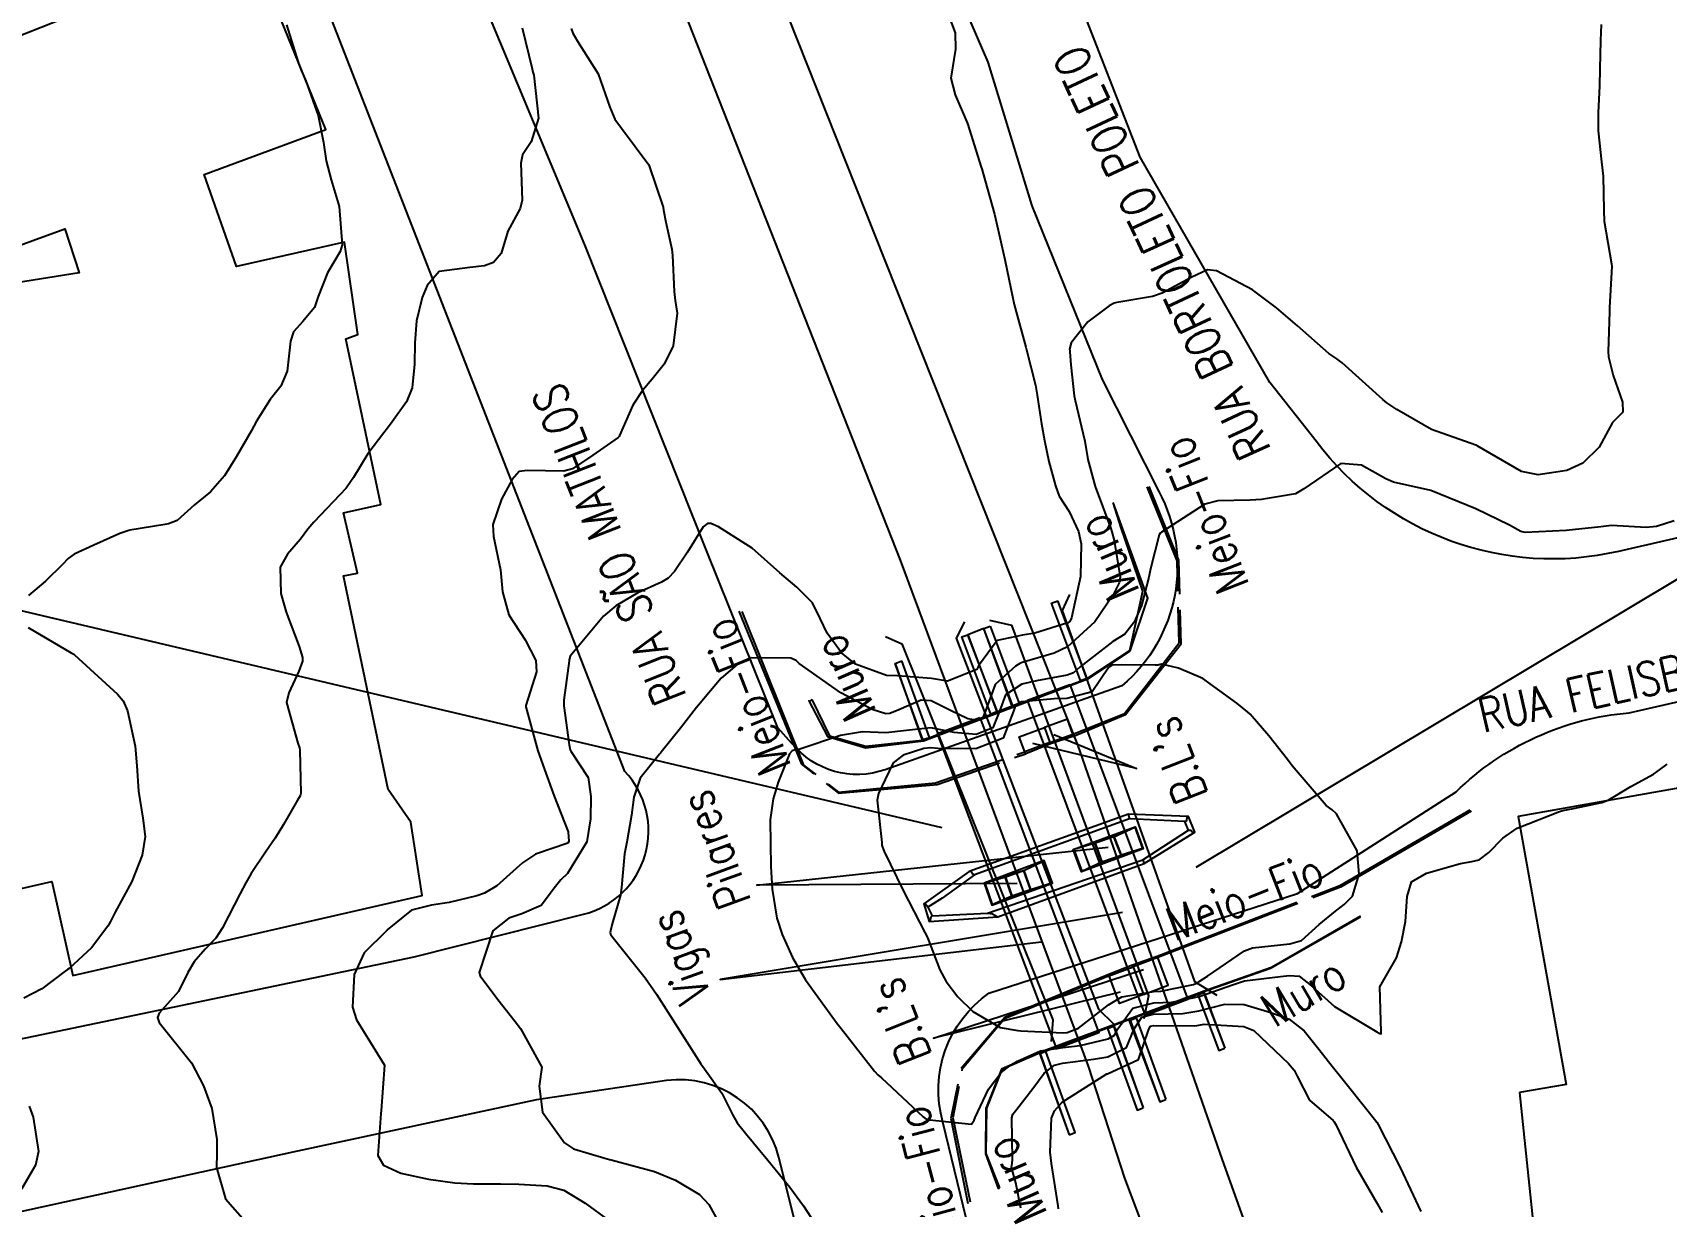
# Model space of a CAD drawing. Header units: metres. Extents: x 292545 to 299085, y 7450245 to 7463078.
# Drawn here: x 296906.6 to 296978.9, y 7453810.3 to 7453862.3 of the extents above; entities that cross this region are included whole.
import ezdxf

# ---------------------------------------------------------------- set-up
doc = ezdxf.new("R2010")
doc.units = ezdxf.units.M
doc.linetypes.add('CONTINUO', pattern=[0])
doc.linetypes.add('TRACEJADO', pattern=[8.7, 8, -0.7])
for name, color, linetype in [('B.L.', 45, 'CONTINUO'), ('BASE', 45, 'Continuous'), ('Curvas de Nivel 1m', 11, 'Continuous'), ('Curvas de Nivel 5m', 15, 'Continuous'), ('Edificações', 30, 'Continuous'), ('Linha Férrea', 20, 'Continuous'), ('MEIO-FIO', 45, 'Continuous'), ('MURETA', 30, 'Continuous'), ('MURO', 30, 'Continuous'), ('P.I.', 45, 'CONTINUO'), ('PILAR', 45, 'Continuous'), ('Pontes e viadutos', 190, 'Continuous'), ('TEXTO', 45, 'Continuous'), ('Vias Primárias', 230, 'Continuous'), ('VIGA', 190, 'Continuous')]:
    doc.layers.add(name, color=color, linetype=linetype)
doc.styles.add('ROMANS', font='romans', dxfattribs={"height": 0.2})

msp = doc.modelspace()

# ---------------------------------------------------------------- linework, layer by layer
at = {"layer": 'B.L.', "linetype": 'CONTINUO'}
for points in [[(296951.592, 7453830.829, 680.424), (296952.609, 7453831.194, 680.415), (296952.365, 7453831.863, 680.436), (296951.351, 7453831.492, 680.436)], [(296955.275, 7453820.901, 680.41), (296955.734, 7453819.677, 680.43), (296956.828, 7453820.087, 680.434), (296956.369, 7453821.312, 680.419)]]:
    msp.add_polyline3d(points, close=True, dxfattribs=at)
for points in [[(296951.592, 7453830.829, 680.424), (296950.475, 7453830.414, 680.432), (296950.232, 7453831.081, 680.436), (296951.351, 7453831.492, 680.436)], [(296952.609, 7453831.194, 680.415), (296952.609, 7453831.103, 680.17), (296951.613, 7453830.774, 680.165)], [(296951.592, 7453830.829, 680.424), (296951.613, 7453830.774, 680.165), (296950.521, 7453830.332, 680.214), (296950.475, 7453830.414, 680.432)], [(296955.275, 7453820.901, 680.41), (296955.246, 7453820.977, 680.171), (296954.234, 7453820.572, 680.166), (296954.215, 7453820.506, 680.401)], [(296955.734, 7453819.677, 680.43), (296954.674, 7453819.28, 680.426), (296954.215, 7453820.506, 680.401), (296955.275, 7453820.901, 680.41)], [(296956.369, 7453821.312, 680.419), (296956.335, 7453821.363, 680.214), (296955.246, 7453820.977, 680.171)]]:
    msp.add_polyline3d(points, dxfattribs=at)
at = {"layer": 'BASE', "linetype": 'CONTINUO'}
msp.add_polyline3d([(296946.383, 7453823.151, 681.698), (296948.829, 7453823.268, 681.27), (296955.698, 7453825.639, 681.173), (296957.723, 7453826.952, 681.407), (296957.562, 7453827.327, 681.416), (296955.115, 7453827.457, 681.178), (296948.255, 7453824.978, 681.334), (296946.823, 7453823.932, 681.559), (296946.186, 7453823.547, 681.165)], close=True, dxfattribs=at)
at = {"layer": 'Curvas de Nivel 1m', "flags": 128}
for points, elevation in [([(296946.711, 7453864.096), (296947.394, 7453862.243), (296947.408, 7453861.521), (296947.199, 7453860.245), (296947.394, 7453859.511), (296947.94, 7453858.237), (296948.555, 7453856.3), (296948.573, 7453856.23), (296948.62, 7453856.064), (296949.135, 7453854.225), (296949.301, 7453853.508), (296949.591, 7453852.22), (296949.854, 7453850.924), (296950.014, 7453850.215), (296950.525, 7453848.34), (296950.559, 7453848.209), (296950.947, 7453846.644), (296951.026, 7453846.202), (296951.224, 7453844.933), (296951.347, 7453844.197), (296951.537, 7453843.268), (296951.835, 7453842.189), (296952.005, 7453841.743), (296952.442, 7453841.058), (296952.853, 7453840.176), (296952.974, 7453839.625), (296952.947, 7453838.182), (296952.553, 7453836.355), (296952.467, 7453836.189), (296952.382, 7453836.128), (296950.916, 7453835.666), (296950.377, 7453835.588), (296949.254, 7453835.341), (296948.434, 7453834.229), (296948.416, 7453834.176), (296948.36, 7453834.057), (296947.059, 7453833.543), (296946.354, 7453833.664), (296944.846, 7453833.785), (296944.356, 7453833.799), (296942.987, 7453834.294), (296942.368, 7453834.804), (296941.74, 7453835.673), (296941.417, 7453836.314), (296941.085, 7453837.015), (296940.397, 7453837.711), (296939.644, 7453838.338), (296938.419, 7453839.434), (296936.924, 7453840.373), (296936.588, 7453840.531), (296936.434, 7453840.529), (296936.248, 7453840.382), (296935.553, 7453839.251), (296934.982, 7453838.394), (296934.696, 7453838.101), (296934.398, 7453837.934), (296933.349, 7453837.454), (296932.388, 7453836.88), (296931.843, 7453836.428), (296930.365, 7453834.658), (296930.317, 7453834.497), (296930.311, 7453834.451), (296930.085, 7453832.704), (296930.074, 7453832.453), (296930.316, 7453830.731), (296930.365, 7453830.501), (296930.397, 7453830.449), (296931.152, 7453829.288), (296931.275, 7453828.435), (296931.268, 7453827.446), (296931.093, 7453826.438), (296930.249, 7453825.025), (296929.953, 7453824.746), (296929.714, 7453824.455), (296929.085, 7453823.607), (296928.225, 7453823.252), (296927.649, 7453823.051), (296926.942, 7453822.489), (296926.341, 7453820.644), (296926.375, 7453820.497), (296927.157, 7453819.459), (296927.928, 7453818.474), (296928.168, 7453818.167), (296929.103, 7453816.46), (296928.987, 7453815.609), (296929.131, 7453814.46), (296930.109, 7453813.103), (296930.51, 7453812.847), (296931.888, 7453812.423), (296932.102, 7453812.365), (296932.172, 7453812.349), (296934.095, 7453811.843), (296935.021, 7453811.459), (296936.079, 7453810.813), (296936.497, 7453810.374), (296937.059, 7453809.361)], 684), ([(296917.815, 7453862.599), (296918.321, 7453860.949), (296918.456, 7453860.592), (296918.666, 7453860.117), (296919.209, 7453858.582), (296919.446, 7453857.393), (296919.557, 7453856.576), (296919.779, 7453855.737), (296920.133, 7453854.567), (296920.274, 7453852.868), (296920.188, 7453852.566), (296919.62, 7453851.63), (296919.203, 7453850.58), (296919.043, 7453850.085), (296918.536, 7453849.467), (296918.111, 7453849.013), (296917.979, 7453848.595), (296917.841, 7453847.265), (296917.561, 7453846.599), (296917.088, 7453846.014), (296916.487, 7453845.053), (296916.25, 7453844.614), (296915.592, 7453843.497), (296915.071, 7453842.631), (296914.446, 7453841.927), (296913.73, 7453841.358), (296912.97, 7453840.655), (296912.581, 7453840.509), (296912.431, 7453840.482), (296910.879, 7453840.225), (296910.427, 7453840.089), (296909.284, 7453839.56), (296908.417, 7453839.161), (296908.151, 7453838.978), (296907.893, 7453838.715), (296907.144, 7453837.98), (296906.392, 7453837.332)], 687), ([(296928.235, 7453862.475), (296928.675, 7453860.661), (296928.715, 7453860.511), (296928.726, 7453860.469), (296928.759, 7453860.381), (296928.956, 7453858.465), (296928.632, 7453857.416), (296928.253, 7453856.847), (296928.178, 7453856.474), (296928.237, 7453854.843), (296928.152, 7453854.475), (296927.605, 7453853.462), (296927.306, 7453852.483), (296926.967, 7453852.088), (296926.567, 7453851.931), (296925.928, 7453851.861), (296924.565, 7453851.686), (296924.026, 7453851.058), (296923.814, 7453850.527), (296923.562, 7453849.505), (296923.488, 7453848.53), (296923.466, 7453847.578), (296923.362, 7453846.531), (296923.112, 7453845.919), (296922.488, 7453845.032), (296922.278, 7453844.749), (296922.116, 7453844.544), (296921.409, 7453843.61), (296920.779, 7453842.557), (296920.448, 7453842.085), (296919.013, 7453840.584), (296918.745, 7453840.272), (296918.425, 7453839.835), (296917.851, 7453839.164), (296917.522, 7453838.599), (296917.56, 7453837.433), (296917.792, 7453836.596), (296918.368, 7453835.077), (296918.515, 7453834.588), (296918.513, 7453834.436), (296918.354, 7453833.986), (296917.908, 7453833.026), (296917.801, 7453832.595), (296918.315, 7453830.797), (296918.389, 7453830.589), (296918.404, 7453830.497), (296918.443, 7453828.588), (296918.408, 7453828.472), (296918.288, 7453828.278), (296917.669, 7453827.199), (296917.309, 7453826.6), (296916.882, 7453825.978), (296916.247, 7453825.025), (296916.01, 7453824.613), (296915.763, 7453824.142), (296914.983, 7453822.629), (296914.677, 7453822.172), (296914.208, 7453821.678), (296913.722, 7453821.123), (296913.442, 7453820.648), (296913.036, 7453819.8), (296912.175, 7453818.851), (296912.096, 7453818.661), (296912.17, 7453818.439), (296913.605, 7453816.645), (296914.133, 7453815.636), (296914.402, 7453814.912), (296914.498, 7453814.634), (296914.729, 7453813.25), (296914.731, 7453812.631), (296914.716, 7453812.011), (296915.111, 7453810.63), (296916.062, 7453809.534)], 686), ([(296975.991, 7453862.617), (296975.959, 7453861.907), (296975.93, 7453860.651), (296975.91, 7453859.908), (296975.855, 7453858.704), (296975.859, 7453857.908), (296975.998, 7453856.538), (296976.071, 7453855.906), (296976.108, 7453854.397), (296976.12, 7453853.905), (296976.446, 7453852.029), (296976.462, 7453851.901), (296976.355, 7453850.092), (296976.346, 7453849.902), (296976.291, 7453848.137), (296976.313, 7453847.902), (296976.515, 7453847.072), (296976.923, 7453845.896), (296976.939, 7453845.453), (296976.489, 7453844.998), (296976.098, 7453844.284), (296975.891, 7453843.906), (296975.175, 7453843.203), (296974.462, 7453842.867), (296973.196, 7453842.675), (296972.462, 7453842.821), (296970.503, 7453843.97), (296970.473, 7453843.989), (296970.443, 7453844), (296968.483, 7453844.692), (296966.944, 7453845.566), (296966.501, 7453845.875), (296966.329, 7453846.022), (296964.519, 7453847.644), (296964.287, 7453847.81), (296963.932, 7453848.049), (296962.541, 7453849.271), (296961.622, 7453850.079), (296960.561, 7453850.877), (296958.964, 7453851.711), (296958.569, 7453851.754), (296957.877, 7453851.432), (296956.559, 7453850.718), (296956.128, 7453850.573), (296954.554, 7453850.317), (296954.431, 7453850.284), (296954.208, 7453850.163), (296953.266, 7453849.449), (296952.528, 7453848.521), (296952.456, 7453848.249), (296952.468, 7453848.181), (296952.472, 7453848.13), (296952.517, 7453847.555), (296952.66, 7453846.178), (296952.706, 7453845.972), (296953.134, 7453844.173), (296953.273, 7453843.364), (296953.59, 7453842.169), (296954.285, 7453840.311), (296954.335, 7453840.161), (296954.427, 7453839.774), (296954.695, 7453838.157), (296954.657, 7453837.901), (296954.395, 7453837.375), (296953.585, 7453836.172), (296952.372, 7453835.072), (296951.783, 7453834.781), (296950.364, 7453834.368), (296950.253, 7453834.322), (296950.068, 7453834.213), (296949.171, 7453833.402), (296948.74, 7453832.226), (296948.621, 7453831.936), (296948.329, 7453831.823), (296947.965, 7453831.871), (296947.195, 7453832.247), (296946.339, 7453832.678), (296945.893, 7453832.711), (296944.912, 7453832.274), (296944.502, 7453832.107), (296944.331, 7453832.1), (296943.719, 7453832.286), (296942.344, 7453833.025), (296940.493, 7453834.328), (296940.429, 7453834.394), (296940.364, 7453834.461), (296940.133, 7453834.565), (296938.365, 7453834.575), (296937.834, 7453834.358), (296937.049, 7453833.673), (296936.34, 7453832.839), (296936.131, 7453832.587), (296935.956, 7453832.384), (296935.248, 7453831.466), (296934.389, 7453830.399), (296934.355, 7453830.357), (296934.312, 7453830.317), (296933.462, 7453829.247), (296933.18, 7453828.411), (296933.074, 7453827.619), (296932.862, 7453826.414), (296932.772, 7453825.901), (296932.631, 7453824.416), (296932.586, 7453824.069), (296932.219, 7453822.809), (296932.145, 7453822.49), (296932.135, 7453822.421), (296932.14, 7453822.349), (296932.211, 7453822.252), (296933.683, 7453820.405), (296934.186, 7453819.689), (296935.008, 7453818.392), (296936.146, 7453816.608), (296936.312, 7453816.377), (296937.075, 7453815.309), (296937.546, 7453814.359), (296937.754, 7453813.99), (296938.115, 7453813.538), (296939.111, 7453812.34), (296940.081, 7453811.139), (296940.691, 7453810.324), (296941.85, 7453808.517)], 683), ([(296979.211, 7453840.639), (296978.438, 7453840.391), (296977.972, 7453840.35), (296976.438, 7453840.44), (296975.963, 7453840.379), (296974.436, 7453840.212), (296972.62, 7453840.132), (296972.435, 7453840.174), (296971.935, 7453840.458), (296970.445, 7453841.169), (296968.453, 7453841.99), (296966.795, 7453842.354), (296966.458, 7453842.497), (296965.386, 7453843.109), (296964.464, 7453843.188), (296962.831, 7453842.064), (296962.451, 7453841.839), (296960.949, 7453841.584), (296960.448, 7453841.555), (296959.016, 7453841.536), (296958.446, 7453841.381), (296956.526, 7453840.139), (296956.473, 7453840.098), (296956.431, 7453840.021), (296956.038, 7453838.515), (296955.972, 7453838.144), (296955.637, 7453836.901), (296955.323, 7453836.151), (296954.91, 7453835.622), (296954.374, 7453835.297), (296952.933, 7453834.181), (296952.634, 7453833.911), (296952.357, 7453833.804), (296951.001, 7453833.556), (296950.351, 7453833.406), (296949.627, 7453832.934), (296949.367, 7453832.22), (296949.068, 7453831.48), (296948.322, 7453831.186), (296947.358, 7453831.279), (296946.325, 7453831.476), (296945.237, 7453831.357), (296944.323, 7453831.265), (296943.304, 7453831.309), (296942.321, 7453831.145), (296940.53, 7453830.542), (296940.315, 7453830.502), (296940.18, 7453830.465), (296940.071, 7453830.332), (296939.567, 7453829.07), (296939.34, 7453828.34), (296939.218, 7453827.401), (296939.227, 7453826.34), (296939.247, 7453825.346), (296939.295, 7453824.339), (296939.511, 7453823.05), (296939.74, 7453822.335), (296940.203, 7453821.313), (296940.777, 7453820.324), (296942.174, 7453818.39), (296942.208, 7453818.344), (296942.237, 7453818.309), (296942.517, 7453817.956), (296943.823, 7453816.285), (296943.982, 7453816.123), (296944.14, 7453815.978), (296945.978, 7453814.261), (296946.121, 7453814.159), (296946.259, 7453814.12), (296948.119, 7453813.939), (296948.24, 7453814.109), (296948.28, 7453814.228), (296948.873, 7453815.485), (296949.432, 7453816.217), (296949.827, 7453816.534), (296950.151, 7453816.722), (296951.174, 7453817.184), (296952.16, 7453817.33), (296952.925, 7453817.415), (296954.166, 7453817.718), (296954.451, 7453817.874), (296954.601, 7453818.156), (296955.26, 7453819.071), (296956.185, 7453819.302), (296956.979, 7453819.338), (296958.188, 7453819.578), (296959.663, 7453820.098), (296960.195, 7453820.282), (296961.8, 7453820.471), (296962.197, 7453820.514), (296962.619, 7453820.486), (296963.163, 7453820.055), (296964.179, 7453819.138), (296966.062, 7453818.021), (296966.162, 7453817.964), (296966.242, 7453817.939), (296966.254, 7453818.019), (296966.193, 7453820.02), (296966.928, 7453821.291), (296967.156, 7453822.011), (296967.333, 7453822.902), (296967.397, 7453824.008), (296967.595, 7453824.661), (296968.253, 7453825.042), (296969.755, 7453825.475), (296970.259, 7453825.561), (296970.593, 7453825.633), (296971.014, 7453825.962), (296971.63, 7453826.596), (296972.274, 7453827.04), (296974.142, 7453827.782), (296974.282, 7453827.824), (296974.762, 7453827.915), (296976.018, 7453828.172), (296976.289, 7453828.279), (296977.302, 7453828.886), (296978.306, 7453829.435), (296978.568, 7453829.617), (296978.908, 7453829.871)], 682), ([(296906.375, 7453835.924), (296908.278, 7453834.796), (296908.363, 7453834.749), (296908.391, 7453834.737), (296908.431, 7453834.709), (296910.337, 7453832.973), (296910.576, 7453832.678), (296910.766, 7453832.238), (296911.106, 7453830.672), (296911.179, 7453829.796), (296911.261, 7453828.67), (296911.457, 7453827.486), (296911.555, 7453826.671), (296911.426, 7453825.844), (296910.957, 7453824.679), (296910.229, 7453823.315), (296910.013, 7453822.904), (296909.896, 7453822.693), (296909.172, 7453821.737), (296908.195, 7453820.828), (296908.124, 7453820.781), (296908.021, 7453820.712), (296906.984, 7453819.923), (296906.181, 7453819.512)], 687), ([(296950.311, 7453810.208), (296950.084, 7453811.334), (296949.897, 7453812.019), (296949.923, 7453812.212), (296949.941, 7453812.366), (296949.901, 7453814.212), (296949.955, 7453814.381), (296950.127, 7453814.592), (296950.834, 7453815.505), (296951.331, 7453816.198), (296951.794, 7453816.548), (296952.149, 7453816.629), (296953.517, 7453816.805), (296954.154, 7453816.919), (296954.978, 7453817.334), (296955.322, 7453818.149), (296955.653, 7453818.67), (296956.18, 7453818.802), (296957.478, 7453818.829), (296958.181, 7453818.949), (296959.327, 7453819.246), (296960.184, 7453819.234), (296961.371, 7453818.882), (296962.171, 7453818.588), (296962.84, 7453818.06), (296963.439, 7453817.334), (296964.147, 7453816.42), (296964.445, 7453816.037), (296965.796, 7453814.354), (296966.053, 7453814.021), (296966.121, 7453813.913), (296967.092, 7453812.01), (296968.01, 7453810.065)], 683), ([(296951.968, 7453810.191), (296951.952, 7453810.313), (296951.654, 7453812.194), (296951.608, 7453812.687), (296951.668, 7453814.195), (296951.796, 7453814.523), (296952.13, 7453814.91), (296954.105, 7453816.161), (296954.136, 7453816.167), (296955.506, 7453816.793), (296955.973, 7453818.142), (296956.045, 7453818.271), (296956.175, 7453818.306), (296958.003, 7453818.293), (296958.175, 7453818.316), (296958.423, 7453818.364), (296960.175, 7453818.255), (296960.616, 7453818.086), (296962.148, 7453816.619), (296962.401, 7453816.322), (296962.539, 7453816.064), (296963.074, 7453814.998), (296964.123, 7453814.091), (296964.173, 7453814.039), (296964.236, 7453813.924), (296965.139, 7453812.03), (296966.077, 7453810.42), (296966.289, 7453810.018)], 684), ([(296906.417, 7453814.727), (296906.594, 7453814.249), (296906.837, 7453812.723), (296906.706, 7453812.111), (296906.078, 7453811.052)], 687)]:
    msp.add_lwpolyline(points, dxfattribs=dict(at, elevation=elevation))
at = {"layer": 'Curvas de Nivel 1m', "elevation": 681, "flags": 128}
msp.add_lwpolyline([(296956.529, 7453834.302), (296956.364, 7453834.26), (296956.253, 7453834.252), (296954.364, 7453834.27), (296954.201, 7453834.162), (296953.453, 7453833.067), (296952.342, 7453832.782), (296951.78, 7453832.757), (296950.339, 7453832.631), (296950.069, 7453832.48), (296949.976, 7453832.214), (296949.517, 7453831.022), (296948.316, 7453830.553), (296946.631, 7453830.571), (296946.316, 7453830.594), (296946.01, 7453830.569), (296945.099, 7453830.272), (296944.656, 7453829.929), (296944.302, 7453829.196), (296944.005, 7453828.574), (296943.95, 7453828.283), (296944.148, 7453826.398), (296944.16, 7453826.281), (296944.176, 7453826.195), (296944.26, 7453825.999), (296945.1, 7453824.271), (296946.06, 7453822.417), (296946.141, 7453822.261), (296946.211, 7453822.085), (296946.718, 7453820.772), (296946.996, 7453820.248), (296947.519, 7453819.572), (296948.18, 7453818.919), (296949.391, 7453818.218), (296950.171, 7453818.08), (296950.307, 7453818.072), (296952.17, 7453817.983), (296952.359, 7453817.998), (296952.857, 7453818.18), (296954.184, 7453819.22), (296954.77, 7453819.571), (296956.19, 7453819.802), (296956.505, 7453819.822), (296957.941, 7453820.123), (296958.121, 7453820.193), (296958.194, 7453820.252), (296958.568, 7453820.486), (296960.208, 7453821.608), (296960.555, 7453821.741), (296962.211, 7453821.92), (296962.725, 7453822.062), (296963.508, 7453822.766), (296964.233, 7453823.37), (296964.619, 7453823.654), (296964.981, 7453824.033), (296965.28, 7453825.002), (296965.181, 7453826.031), (296964.279, 7453827.67), (296964.086, 7453827.848), (296963.81, 7453828.047), (296962.309, 7453829.796), (296962.107, 7453830.072), (296961.275, 7453831.129), (296960.445, 7453832.089), (296960.334, 7453832.189), (296959.859, 7453832.576), (296958.356, 7453833.664), (296957.285, 7453834.126)], close=True, dxfattribs=at)
at = {"layer": 'Curvas de Nivel 5m', "elevation": 685, "flags": 128}
msp.add_lwpolyline([(296930.41, 7453862.444), (296930.476, 7453862.228), (296930.687, 7453861.887), (296931.602, 7453860.431), (296932.121, 7453858.956), (296932.34, 7453858.423), (296932.639, 7453858.033), (296933.839, 7453856.408), (296934.476, 7453854.53), (296934.497, 7453854.401), (296934.595, 7453853.868), (296934.855, 7453852.675), (296934.896, 7453852.395), (296934.959, 7453850.796), (296935.008, 7453850.393), (296935.093, 7453849.844), (296934.913, 7453848.394), (296934.515, 7453847.58), (296933.992, 7453846.921), (296933.562, 7453846.409), (296933.141, 7453845.769), (296932.545, 7453844.419), (296932.522, 7453844.38), (296932.482, 7453844.338), (296931.359, 7453843.547), (296930.46, 7453842.95), (296930.076, 7453842.836), (296928.459, 7453842.872), (296928.109, 7453842.822), (296927.795, 7453842.477), (296927.318, 7453841.607), (296926.935, 7453840.485), (296926.965, 7453839.947), (296927.279, 7453838.481), (296927.373, 7453837.506), (296927.652, 7453836.477), (296928.372, 7453835.377), (296928.847, 7453834.465), (296928.868, 7453833.952), (296928.398, 7453832.469), (296928.394, 7453832.408), (296928.933, 7453830.464), (296929.289, 7453829.474), (296929.648, 7453828.456), (296930.269, 7453826.874), (296930.309, 7453826.449), (296930.262, 7453826.374), (296928.829, 7453825.892), (296928.253, 7453825.496), (296927.12, 7453824.487), (296926.568, 7453824.165), (296926.236, 7453824.043), (296925, 7453823.743), (296924.229, 7453823.622), (296923.343, 7453823.412), (296922.268, 7453822.54), (296922.25, 7453822.512), (296922.222, 7453822.476), (296921.25, 7453821.511), (296920.809, 7453820.561), (296920.73, 7453819.114), (296920.903, 7453818.559), (296922.143, 7453816.54), (296922.003, 7453814.542), (296921.987, 7453814.407), (296921.856, 7453812.544), (296922.097, 7453812.118), (296922.861, 7453811.762), (296924.087, 7453811.492), (296925.252, 7453811.342), (296926.085, 7453811.287), (296927.279, 7453811.289), (296928.085, 7453811.272), (296929.338, 7453811.203), (296930.081, 7453811.009), (296931.029, 7453810.44), (296932.065, 7453809.668)], dxfattribs=at)
at = {"layer": 'Edificações'}
for points in [[(296901.404, 7453823.298), (296907.418, 7453824.677), (296908.351, 7453820.517), (296923.808, 7453824.053), (296923.311, 7453827.298), (296922.301, 7453828.748), (296920.334, 7453838.205), (296920.944, 7453838.321), (296920.326, 7453840.991), (296921.978, 7453841.373), (296920.428, 7453848.707), (296920.967, 7453848.895), (296920.381, 7453852.98), (296915.599, 7453851.903), (296914.17, 7453855.976), (296919.547, 7453857.966), (296916.208, 7453866.163), (296900.618, 7453859.985)], [(296903.567, 7453851.97), (296908, 7453853.575), (296908.631, 7453851.624), (296902.425, 7453850.634)]]:
    msp.add_lwpolyline(points, dxfattribs=at)
msp.add_lwpolyline([(296972.377, 7453815.338), (296973.119, 7453808.124), (296974.026, 7453808.218), (296974.987, 7453800.816), (296985.67, 7453802.202), (296984.635, 7453810.179), (296990.301, 7453810.914), (296988.438, 7453825.266), (296982.412, 7453824.484), (296981.794, 7453829.241), (296972.317, 7453827.547), (296974.438, 7453815.686)], close=True, dxfattribs=at)
at = {"layer": 'Linha Férrea', "linetype": 'Continuous'}
for points in [[(296911.116, 7453924.008), (296921.513, 7453898.634), (296932.535, 7453870.505), (296944.958, 7453838.909), (296953.277, 7453816.499), (296954.89, 7453811.546), (296964.928, 7453784.978), (296978.148, 7453749.95), (296981.434, 7453740.975), (296988.346, 7453722.568), (296995.043, 7453704.244), (297000.666, 7453688.604), (297008.011, 7453669.073), (297017.235, 7453644.341), (297029.726, 7453610.492), (297037.29, 7453587.921), (297046.406, 7453558.804), (297052.974, 7453532.524), (297057.376, 7453509.422)], [(297060.211, 7453518.401), (297056.153, 7453538.658), (297051.171, 7453557.157), (297046.003, 7453575.707), (297039.175, 7453595.915), (297033.225, 7453613.815), (297026.581, 7453632.503), (297017.909, 7453654.604), (297011.956, 7453670.526), (297005.637, 7453687.688), (296998.995, 7453705.309), (296992.167, 7453723.628), (296985.843, 7453741.022), (296982.481, 7453749.765), (296979.785, 7453756.912), (296972.457, 7453776.381), (296965.567, 7453794.647), (296959.224, 7453812.361), (296952.825, 7453830.734), (296944.296, 7453852.164), (296936.967, 7453870.641), (296929.259, 7453890.885), (296923.148, 7453906.181), (296916.827, 7453920.882)]]:
    msp.add_lwpolyline(points, dxfattribs=at)
at = {"layer": 'MEIO-FIO', "linetype": 'TRACEJADO', "flags": 128}
for points in [[(296952.609, 7453831.103), (296954.941, 7453832.075), (296957.395, 7453835.193), (296957.301, 7453838.898), (296955.987, 7453842.167)], [(296952.609, 7453831.194), (296954.898, 7453832.117), (296957.306, 7453835.243), (296957.227, 7453838.873), (296955.896, 7453842.149)], [(296937.823, 7453836.639), (296940.601, 7453829.867), (296942.237, 7453828.593), (296946.6, 7453828.978), (296950.521, 7453830.332)], [(296937.962, 7453836.628), (296940.693, 7453829.834), (296942.233, 7453828.633), (296946.526, 7453829.048), (296950.475, 7453830.414)], [(296970.169, 7453827.833), (296964.419, 7453824.48), (296956.335, 7453821.363)], [(296970.227, 7453827.788), (296964.448, 7453824.431), (296956.369, 7453821.312)], [(296954.234, 7453820.572), (296949.596, 7453818.656), (296947.646, 7453816.379), (296947.212, 7453814.18), (296947.965, 7453810.422)], [(296954.215, 7453820.506), (296949.578, 7453818.59), (296947.697, 7453816.357), (296947.301, 7453814.219), (296948.061, 7453810.494)]]:
    msp.add_lwpolyline(points, dxfattribs=at)
at = {"layer": 'MURETA', "linetype": 'CONTINUO'}
for points in [[(296955.115, 7453827.457, 681.178), (296955.107, 7453827.5, 680.706), (296955.063, 7453827.655, 680.443), (296955.062, 7453827.659, 680.225), (296948.02, 7453825.114, 680.395)], [(296957.562, 7453827.327, 681.416), (296957.645, 7453827.38, 680.951), (296957.658, 7453827.542, 680.695), (296957.73, 7453827.552, 680.454), (296955.062, 7453827.659, 680.225)], [(296957.723, 7453826.952, 681.407), (296957.823, 7453826.949, 680.929), (296957.936, 7453826.831, 680.687), (296958.002, 7453826.86, 680.462), (296957.73, 7453827.552, 680.454)], [(296955.698, 7453825.639, 681.173), (296955.72, 7453825.626, 680.704), (296955.753, 7453825.482, 680.436), (296955.758, 7453825.477, 680.242), (296958.002, 7453826.86, 680.462)], [(296948.829, 7453823.268, 681.27), (296949.051, 7453823.251, 680.804), (296949.254, 7453823.131, 680.54), (296949.287, 7453823.112, 680.278), (296955.758, 7453825.477, 680.242)], [(296948.255, 7453824.978, 681.334), (296948.177, 7453825.001, 680.869), (296948.118, 7453825.113, 680.65), (296948.02, 7453825.114, 680.395), (296946.015, 7453823.684, 680.701)], [(296946.186, 7453823.547, 681.165), (296946.073, 7453823.687, 680.948), (296946.015, 7453823.684, 680.701), (296946.241, 7453822.909, 680.714)], [(296946.383, 7453823.151, 681.698), (296946.313, 7453823.075, 681.218), (296946.287, 7453822.925, 680.977), (296946.241, 7453822.909, 680.714), (296949.287, 7453823.112, 680.278)]]:
    msp.add_polyline3d(points, dxfattribs=at)
at = {"layer": 'MURO', "linetype": 'CONTINUO'}
for points in [[(296941.057, 7453832.735, 682.663), (296940.947, 7453832.65, 682.644), (296940.924, 7453832.68, 682.496), (296941.742, 7453831.099, 681.808), (296943.438, 7453830.599, 681.212), (296946, 7453830.908, 680.626), (296953.269, 7453833.645, 680.582), (296955.139, 7453834.892, 680.933), (296955.927, 7453837.224, 681.491), (296954.392, 7453841.453, 682.171)], [(296953.241, 7453833.67, 682.298), (296955.129, 7453834.906, 682.308), (296955.698, 7453837.525, 682.427), (296954.739, 7453840.33, 682.625), (296954.392, 7453841.453, 682.171)], [(296941.057, 7453832.735, 682.663), (296941.841, 7453831.123, 682.587), (296943.438, 7453830.662, 682.441), (296945.944, 7453830.935, 682.255)], [(296965.339, 7453823.135, 680.895), (296961.391, 7453820.873, 680.638), (296958.418, 7453819.815, 680.529), (296951.102, 7453817.089, 680.619), (296949.452, 7453816.375, 680.975), (296948.755, 7453814.622, 681.613), (296948.741, 7453812.624, 682.032), (296949.305, 7453811.092, 682.332), (296949.354, 7453811.119, 682.461)], [(296965.335, 7453823.093, 682.373), (296961.351, 7453820.83, 682.285), (296958.401, 7453819.787, 682.18)], [(296951.129, 7453817.076, 682.226), (296949.466, 7453816.353, 682.226), (296948.791, 7453814.647, 682.295), (296948.762, 7453812.628, 682.45), (296949.354, 7453811.119, 682.461)]]:
    msp.add_polyline3d(points, dxfattribs=at)
at = {"layer": 'P.I.', "linetype": 'CONTINUO'}
for points in [[(296952.95, 7453833.568, 684.473), (296951.662, 7453836.997, 684.459), (296951.939, 7453837.101, 684.459)], [(296953.224, 7453833.678, 684.471), (296953.241, 7453833.67, 682.298), (296951.939, 7453837.101, 684.459)], [(296952.95, 7453833.568, 684.473), (296953.224, 7453833.678, 684.471), (296951.939, 7453837.101, 684.459)], [(296948.978, 7453832.089, 684.452), (296947.694, 7453835.506, 684.452), (296947.953, 7453835.604, 684.424)], [(296948.668, 7453835.872, 684.465), (296947.953, 7453835.604, 684.424)], [(296949.238, 7453832.185, 684.424), (296949.266, 7453832.186, 682.638), (296947.953, 7453835.604, 684.424)], [(296947.953, 7453835.604, 684.424), (296949.238, 7453832.185, 684.424), (296948.978, 7453832.089, 684.452)], [(296949.95, 7453832.458, 684.465), (296948.668, 7453835.872, 684.465), (296948.941, 7453835.975, 684.461)], [(296949.95, 7453832.458, 684.465), (296949.923, 7453832.433, 682.654), (296948.668, 7453835.872, 684.465)], [(296948.941, 7453835.975, 684.461), (296950.225, 7453832.556, 684.461), (296949.95, 7453832.458, 684.465)], [(296945.961, 7453830.961, 684.438), (296944.748, 7453834.335, 684.491), (296945.039, 7453834.44, 684.491)], [(296944.748, 7453834.335, 684.491), (296945.944, 7453830.935, 682.255), (296945.961, 7453830.961, 684.438)], [(296945.961, 7453830.961, 684.438), (296946.255, 7453831.058, 684.461), (296945.039, 7453834.44, 684.491)], [(296950.225, 7453832.556, 684.461), (296950.258, 7453832.556, 683.239), (296952.929, 7453833.545, 683.219), (296952.95, 7453833.568, 684.473)], [(296946.255, 7453831.058, 684.461), (296946.282, 7453831.057, 683.227), (296948.958, 7453832.067, 683.219), (296948.978, 7453832.089, 684.452)], [(296949.923, 7453832.433, 682.654), (296949.266, 7453832.186, 682.638)], [(296955.408, 7453818.634, 684.48), (296955.428, 7453818.683, 683.245), (296958.106, 7453819.672, 683.223), (296958.138, 7453819.664, 684.461)], [(296958.138, 7453819.664, 684.461), (296958.392, 7453819.758, 684.47), (296959.334, 7453817.294, 684.471)], [(296958.138, 7453819.664, 684.461), (296959.062, 7453817.192, 684.471), (296959.334, 7453817.294, 684.471)], [(296958.392, 7453819.758, 684.47), (296958.401, 7453819.787, 682.18), (296959.334, 7453817.294, 684.471)], [(296951.406, 7453817.147, 684.46), (296951.427, 7453817.174, 683.223), (296954.101, 7453818.182, 683.262), (296954.135, 7453818.17, 684.489)], [(296954.135, 7453818.17, 684.489), (296954.408, 7453818.27, 684.488), (296955.723, 7453814.656, 684.488)], [(296954.135, 7453818.17, 684.489), (296955.451, 7453814.557, 684.489), (296955.723, 7453814.656, 684.488)], [(296954.408, 7453818.27, 684.488), (296954.424, 7453818.302, 682.709), (296955.723, 7453814.656, 684.488)], [(296955.087, 7453818.552, 682.707), (296954.424, 7453818.302, 682.709)], [(296955.135, 7453818.534, 684.472), (296955.087, 7453818.552, 682.707), (296956.451, 7453814.921, 684.472)], [(296955.135, 7453818.534, 684.472), (296955.408, 7453818.634, 684.48), (296956.724, 7453815.021, 684.48)], [(296955.135, 7453818.534, 684.472), (296956.451, 7453814.921, 684.472), (296956.724, 7453815.021, 684.48)], [(296951.406, 7453817.147, 684.46), (296951.155, 7453817.054, 684.473), (296951.129, 7453817.076, 682.226)], [(296951.129, 7453817.076, 682.226), (296952.444, 7453813.462, 684.467)], [(296951.155, 7453817.054, 684.473), (296952.444, 7453813.462, 684.467)], [(296952.444, 7453813.462, 684.467), (296952.712, 7453813.56, 684.467), (296951.406, 7453817.147, 684.46)]]:
    msp.add_polyline3d(points, dxfattribs=at)
at = {"layer": 'PILAR', "linetype": 'CONTINUO'}
for points in [[(296952.622, 7453826.098, 683.518), (296955.359, 7453827.101, 683.487)], [(296954.419, 7453826.661, 682.31), (296954.429, 7453826.682, 681.133), (296953.566, 7453826.379, 681.157)], [(296954.419, 7453826.661, 682.31), (296955.351, 7453827.076, 682.983), (296955.694, 7453826.14, 682.996), (296954.74, 7453825.841, 682.314)], [(296954.74, 7453825.841, 682.314), (296954.759, 7453825.835, 681.136), (296954.429, 7453826.682, 681.133)], [(296955.351, 7453827.076, 682.983), (296955.359, 7453827.101, 683.487), (296955.714, 7453826.13, 683.501), (296955.694, 7453826.14, 682.996)], [(296952.999, 7453825.128, 683.009), (296952.994, 7453825.103, 683.52), (296952.622, 7453826.098, 683.518), (296952.645, 7453826.089, 683.032)], [(296953.588, 7453826.374, 682.289), (296952.645, 7453826.089, 683.032), (296952.999, 7453825.128, 683.009), (296953.884, 7453825.544, 682.294)], [(296955.714, 7453826.13, 683.501), (296952.994, 7453825.103, 683.52)], [(296953.588, 7453826.374, 682.289), (296953.566, 7453826.379, 681.157), (296953.874, 7453825.524, 681.169)], [(296951.332, 7453825.605, 683.483), (296948.686, 7453824.607, 683.494)], [(296950.727, 7453824.325, 682.329), (296951.679, 7453824.622, 682.99), (296951.321, 7453825.575, 682.999), (296950.442, 7453825.153, 682.317)], [(296951.679, 7453824.622, 682.99), (296951.704, 7453824.608, 683.488), (296951.332, 7453825.605, 683.483), (296951.321, 7453825.575, 682.999)], [(296953.884, 7453825.544, 682.294), (296953.874, 7453825.524, 681.169), (296954.759, 7453825.835, 681.136)], [(296948.71, 7453824.596, 683.006), (296948.686, 7453824.607, 683.494), (296949.024, 7453823.627, 683.494), (296949.039, 7453823.656, 683.006)], [(296949.618, 7453824.867, 682.351), (296948.71, 7453824.596, 683.006), (296949.039, 7453823.656, 683.006), (296949.906, 7453824.045, 682.329)], [(296949.024, 7453823.627, 683.494), (296951.704, 7453824.608, 683.488)], [(296950.442, 7453825.153, 682.317), (296950.45, 7453825.169, 681.118), (296949.601, 7453824.876, 681.164)], [(296949.618, 7453824.867, 682.351), (296949.601, 7453824.876, 681.164), (296949.895, 7453824.024, 681.133)], [(296950.727, 7453824.325, 682.329), (296950.744, 7453824.316, 681.133), (296950.45, 7453825.169, 681.118)], [(296949.906, 7453824.045, 682.329), (296949.895, 7453824.024, 681.133), (296950.744, 7453824.316, 681.133)]]:
    msp.add_polyline3d(points, dxfattribs=at)
for points in [[(296954.74, 7453825.841, 682.314), (296954.419, 7453826.661, 682.31), (296953.588, 7453826.374, 682.289), (296953.884, 7453825.544, 682.294)], [(296950.727, 7453824.325, 682.329), (296950.442, 7453825.153, 682.317), (296949.618, 7453824.867, 682.351), (296949.906, 7453824.045, 682.329)]]:
    msp.add_polyline3d(points, close=True, dxfattribs=at)
at = {"layer": 'Pontes e viadutos'}
for points in [[(296952.459, 7453837.386), (296952.134, 7453836.681), (296957.994, 7453820.243), (296958.972, 7453819.641)], [(296947.805, 7453836.169), (296947.446, 7453835.452), (296953.746, 7453819.029), (296954.4, 7453818.376)], [(296948.921, 7453836.244), (296949.885, 7453836.032), (296955.959, 7453819.619), (296955.749, 7453818.594)], [(296944.322, 7453835.522), (296945.038, 7453835.197), (296951.719, 7453818.558), (296951.639, 7453817.59)]]:
    msp.add_lwpolyline(points, dxfattribs=at)
at = {"layer": 'TEXTO', "linetype": 'CONTINUO'}
for points in [[(296958.059, 7453825.313, 0), (297143.457, 7453936.366, 0)], [(296946.82, 7453827.049, 0), (296678.638, 7453890.291, 0)], [(296951.768, 7453831.19, 0), (296955.423, 7453829.684, 0), (296950.837, 7453830.787, 0)], [(296950.144, 7453824.582, 0), (296938.628, 7453824.52, 0), (296954.164, 7453826.203, 0)], [(296954.797, 7453823.311, 0), (296936.994, 7453820.342, 0), (296951.222, 7453822, 0)], [(296954.705, 7453819.77, 0), (296946.432, 7453817.735, 0), (296955.735, 7453820.779, 0)]]:
    msp.add_polyline3d(points, dxfattribs=at)
at = {"layer": 'Vias Primárias'}
for points in [[(296987.202, 7453841.699), (296976.754, 7453839.291, -0.296418), (296963.368, 7453844.174), (296961.326, 7453846.774), (296955.582, 7453856.739), (296948.691, 7453874.438), (296942.502, 7453888.641), (296937.499, 7453902.501), (296931.497, 7453918.58), (296929.125, 7453925.223), (296922.418, 7453942.15), (296905.706, 7453975.393), (296895.187, 7453994.301), (296891.476, 7454003.823), (296884.754, 7454019.589), (296877.116, 7454035.548), (296870.928, 7454048.426), (296860.761, 7454068.048, -0.29018), (296863.89, 7454075.251, -2.596388)], [(296860.651, 7453808.24), (296923.459, 7453821.338), (296930.949, 7453823.224, 0.573751), (296932.782, 7453829.545), (296919.361, 7453864.012), (296908.676, 7453888), (296898.968, 7453910.619), (296886.653, 7453938.713)], [(296922.716, 7453925.769), (296927.464, 7453914.928), (296931.582, 7453904.411), (296935.672, 7453893.784), (296937.266, 7453889.246), (296940.283, 7453882.15), (296944.896, 7453870.122), (296948.849, 7453860.951), (296950.79, 7453854.594), (296953.908, 7453846.897), (296956.405, 7453841.944, -0.354243), (296954.776, 7453833.339), (296944.305, 7453829.627, -0.318066), (296940.176, 7453830.793), (296939.554, 7453831.474), (296936.393, 7453839.335), (296931.013, 7453852.862), (296921.285, 7453876.174), (296915.131, 7453892.056), (296906.994, 7453910.637), (296897.267, 7453932.632)], [(296958.382, 7453768.876), (296955.671, 7453779.436), (296953.267, 7453788.981), (296950.038, 7453801.519), (296948.011, 7453809.226), (296946.859, 7453814.023, -0.320239), (296948.891, 7453819.726), (296962.548, 7453824.151), (296969.571, 7453828.652, -0.175021), (296977.23, 7453832.143), (296993.28, 7453835.818), (297004.173, 7453837.917), (297018.807, 7453839.165), (297033.138, 7453839.895)], [(296953.528, 7453757.123), (296947.876, 7453779.802), (296944.741, 7453791.878), (296939.597, 7453812.456, 0.378913), (296934.623, 7453815.869), (296928.876, 7453815.015), (296918.084, 7453812.697), (296904.865, 7453809.806), (296888.82, 7453806.605), (296872.306, 7453803.091), (296858.398, 7453800.079), (296853.03, 7453798.879, 0.349325), (296850.3, 7453795.495), (296852.294, 7453785.023), (296855.307, 7453770.411)]]:
    msp.add_lwpolyline(points, format="xyb", dxfattribs=at)
at = {"layer": 'VIGA', "linetype": 'CONTINUO'}
for points in [[(296952.467, 7453833.399, 683.615), (296957.688, 7453819.452, 683.633), (296955.815, 7453818.75, 683.633), (296950.594, 7453832.698, 683.615)], [(296948.49, 7453831.94, 683.622), (296953.762, 7453817.971, 683.621), (296951.89, 7453817.265, 683.621), (296946.619, 7453831.235, 683.622)]]:
    msp.add_polyline3d(points, close=True, dxfattribs=at)

# ---------------------------------------------------------------- texts
at = {"layer": 'TEXTO', "style": 'ROMANS', "width": 0.8}
for s, rotation, p in [('RUA BORTOLETO POLETO', 114.82429, (296961.388, 7453843.811)), ('RUA SÃO MATHLOS', 111.4628, (296935.529, 7453832.883)), ('Meio-Fio', 111.4628, (296960.43, 7453837.815)), ('Muro', 113.32137, (296955.575, 7453837.532)), ('RUA FELISBINA CORAZZARI MATHEUS', 12.65233, (296970.762, 7453831.255)), ('Meio-Fio', 111.4628, (296940.164, 7453829.777)), ('Muro', 113.32137, (296943.926, 7453832.215)), ("B.L's", 111.4628, (296958.601, 7453828.519)), ('Pilares', 110, (296938.378, 7453823.818)), ('Meio-Fio', 21.20354, (296957.124, 7453822.01)), ('Vigas', 110, (296936.614, 7453819.618)), ("B.L's", 111.4628, (296946.373, 7453816.96)), ('Muro', 30.87966, (296961.539, 7453818.177)), ('Meio-Fio', 104.79618, (296947.998, 7453807.893)), ('Muro', 113.32137, (296951.491, 7453809.974))]:
    msp.add_text(s, height=1.5, rotation=rotation, dxfattribs=at).set_placement(p)

doc.saveas('drawing.dxf')
